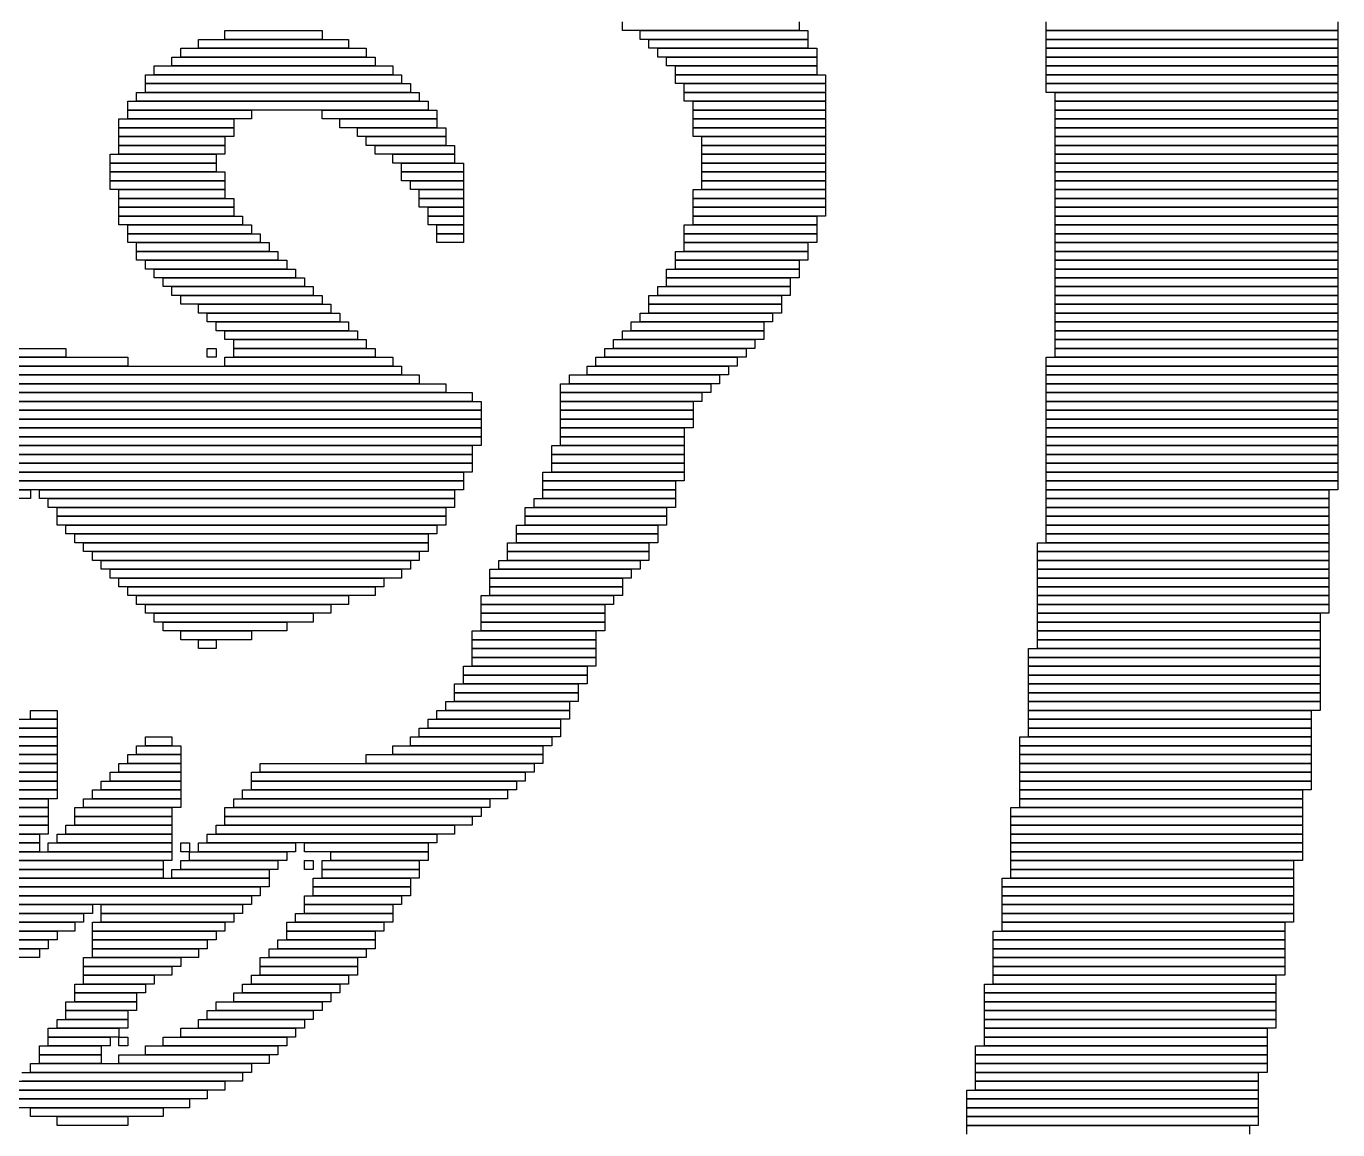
# Model space of a CAD drawing. Extents: x 24 to 1007, y 0 to 1020.
# Drawn here: x 858.5 to 1007, y 410.5 to 535.5 of the extents above; entities that cross this region are included whole.
import ezdxf

# ---------------------------------------------------------------- set-up
doc = ezdxf.new("R2010")
doc.units = 0

msp = doc.modelspace()

# ---------------------------------------------------------------- linework, layer by layer
for p, q in [((881, 535), (892, 535)), ((881, 534), (881, 535)), ((892, 535), (892, 534)), ((926, 535), (926, 536)), ((946, 535), (926, 535)), ((928, 535), (947, 535)), ((928, 534), (928, 535)), ((946, 536), (946, 535)), ((947, 535), (947, 534)), ((974, 535), (974, 536)), ((1007, 535), (974, 535)), ((974, 535), (1007, 535)), ((974, 534), (974, 535)), ((1007, 536), (1007, 535)), ((1007, 535), (1007, 534)), ((878, 534), (895, 534)), ((878, 533), (878, 534)), ((892, 534), (881, 534)), ((895, 534), (895, 533)), ((947, 534), (928, 534)), ((929, 534), (947, 534)), ((929, 533), (929, 534)), ((947, 534), (947, 533)), ((1007, 534), (974, 534)), ((974, 534), (1007, 534)), ((974, 533), (974, 534)), ((1007, 534), (1007, 533)), ((875, 532), (898, 532)), ((875, 531), (875, 532)), ((876, 533), (897, 533)), ((876, 532), (876, 533)), ((897, 532), (876, 532)), ((895, 533), (878, 533)), ((897, 533), (897, 532)), ((898, 532), (898, 531)), ((947, 533), (929, 533)), ((930, 533), (948, 533)), ((930, 532), (930, 533)), ((948, 532), (930, 532)), ((931, 532), (948, 532)), ((931, 531), (931, 532)), ((948, 533), (948, 532)), ((948, 532), (948, 531)), ((1007, 533), (974, 533)), ((974, 533), (1007, 533)), ((974, 532), (974, 533)), ((1007, 532), (974, 532)), ((974, 532), (1007, 532)), ((974, 531), (974, 532)), ((1007, 533), (1007, 532)), ((1007, 532), (1007, 531)), ((873, 531), (900, 531)), ((873, 530), (873, 531)), ((898, 531), (875, 531)), ((900, 531), (900, 530)), ((948, 531), (931, 531)), ((932, 531), (948, 531)), ((932, 530), (932, 531)), ((948, 531), (948, 530)), ((1007, 531), (974, 531)), ((974, 531), (1007, 531)), ((974, 530), (974, 531)), ((1007, 531), (1007, 530)), ((872, 530), (901, 530)), ((872, 529), (872, 530)), ((901, 529), (872, 529)), ((872, 529), (902, 529)), ((872, 528), (872, 529)), ((900, 530), (873, 530)), ((901, 530), (901, 529)), ((902, 529), (902, 528)), ((948, 530), (932, 530)), ((932, 530), (949, 530)), ((932, 529), (932, 530)), ((949, 529), (932, 529)), ((933, 529), (949, 529)), ((933, 528), (933, 529)), ((949, 530), (949, 529)), ((949, 529), (949, 528)), ((1007, 530), (974, 530)), ((974, 530), (1007, 530)), ((974, 529), (974, 530)), ((1007, 529), (974, 529)), ((974, 529), (1007, 529)), ((974, 528), (974, 529)), ((1007, 530), (1007, 529)), ((1007, 529), (1007, 528)), ((871, 528), (903, 528)), ((871, 527), (871, 528)), ((902, 528), (872, 528)), ((903, 528), (903, 527)), ((949, 528), (933, 528)), ((933, 528), (949, 528)), ((933, 527), (933, 528)), ((949, 528), (949, 527)), ((1007, 528), (974, 528)), ((975, 528), (1007, 528)), ((975, 527), (975, 528)), ((1007, 528), (1007, 527)), ((870, 527), (904, 527)), ((870, 526), (870, 527)), ((904, 526), (870, 526)), ((870, 526), (884, 526)), ((870, 525), (870, 526)), ((903, 527), (871, 527)), ((884, 526), (884, 525)), ((892, 526), (905, 526)), ((892, 525), (892, 526)), ((904, 527), (904, 526)), ((905, 526), (905, 525)), ((949, 527), (933, 527)), ((934, 527), (949, 527)), ((934, 526), (934, 527)), ((949, 526), (934, 526)), ((934, 526), (949, 526)), ((934, 525), (934, 526)), ((949, 527), (949, 526)), ((949, 526), (949, 525)), ((1007, 527), (975, 527)), ((975, 527), (1007, 527)), ((975, 526), (975, 527)), ((1007, 526), (975, 526)), ((975, 526), (1007, 526)), ((975, 525), (975, 526)), ((1007, 527), (1007, 526)), ((1007, 526), (1007, 525)), ((869, 525), (882, 525)), ((869, 524), (869, 525)), ((884, 525), (870, 525)), ((882, 525), (882, 524)), ((905, 525), (892, 525)), ((894, 525), (905, 525)), ((894, 524), (894, 525)), ((905, 525), (905, 524)), ((949, 525), (934, 525)), ((934, 525), (949, 525)), ((934, 524), (934, 525)), ((949, 525), (949, 524)), ((1007, 525), (975, 525)), ((975, 525), (1007, 525)), ((975, 524), (975, 525)), ((1007, 525), (1007, 524)), ((882, 524), (869, 524)), ((869, 524), (882, 524)), ((869, 523), (869, 524)), ((882, 523), (869, 523)), ((869, 523), (881, 523)), ((869, 522), (869, 523)), ((881, 523), (881, 522)), ((882, 524), (882, 523)), ((905, 524), (894, 524)), ((896, 524), (906, 524)), ((896, 523), (896, 524)), ((906, 523), (896, 523)), ((897, 523), (906, 523)), ((897, 522), (897, 523)), ((906, 524), (906, 523)), ((906, 523), (906, 522)), ((949, 524), (934, 524)), ((934, 524), (949, 524)), ((934, 523), (934, 524)), ((949, 523), (934, 523)), ((935, 523), (949, 523)), ((935, 522), (935, 523)), ((949, 524), (949, 523)), ((949, 523), (949, 522)), ((1007, 524), (975, 524)), ((975, 524), (1007, 524)), ((975, 523), (975, 524)), ((1007, 523), (975, 523)), ((975, 523), (1007, 523)), ((975, 522), (975, 523)), ((1007, 524), (1007, 523)), ((1007, 523), (1007, 522)), ((881, 522), (869, 522)), ((869, 522), (881, 522)), ((869, 521), (869, 522)), ((881, 522), (881, 521)), ((906, 522), (897, 522)), ((898, 522), (907, 522)), ((898, 521), (898, 522)), ((907, 522), (907, 521)), ((949, 522), (935, 522)), ((935, 522), (949, 522)), ((935, 521), (935, 522)), ((949, 522), (949, 521)), ((1007, 522), (975, 522)), ((975, 522), (1007, 522)), ((975, 521), (975, 522)), ((1007, 522), (1007, 521)), ((868, 521), (880, 521)), ((868, 520), (868, 521)), ((880, 520), (868, 520)), ((868, 520), (880, 520)), ((868, 519), (868, 520)), ((881, 521), (869, 521)), ((880, 521), (880, 520)), ((880, 520), (880, 519)), ((907, 521), (898, 521)), ((900, 521), (907, 521)), ((900, 520), (900, 521)), ((907, 520), (900, 520)), ((901, 520), (908, 520)), ((901, 519), (901, 520)), ((907, 521), (907, 520)), ((908, 520), (908, 519)), ((949, 521), (935, 521)), ((935, 521), (949, 521)), ((935, 520), (935, 521)), ((949, 520), (935, 520)), ((935, 520), (949, 520)), ((935, 519), (935, 520)), ((949, 521), (949, 520)), ((949, 520), (949, 519)), ((1007, 521), (975, 521)), ((975, 521), (1007, 521)), ((975, 520), (975, 521)), ((1007, 520), (975, 520)), ((975, 520), (1007, 520)), ((975, 519), (975, 520)), ((1007, 521), (1007, 520)), ((1007, 520), (1007, 519)), ((880, 519), (868, 519)), ((868, 519), (881, 519)), ((868, 518), (868, 519)), ((881, 519), (881, 518)), ((908, 519), (901, 519)), ((901, 519), (908, 519)), ((901, 518), (901, 519)), ((908, 519), (908, 518)), ((949, 519), (935, 519)), ((935, 519), (949, 519)), ((935, 518), (935, 519)), ((949, 519), (949, 518)), ((1007, 519), (975, 519)), ((975, 519), (1007, 519)), ((975, 518), (975, 519)), ((1007, 519), (1007, 518)), ((881, 518), (868, 518)), ((868, 518), (881, 518)), ((868, 517), (868, 518)), ((881, 517), (868, 517)), ((869, 517), (881, 517)), ((869, 516), (869, 517)), ((881, 518), (881, 517)), ((881, 517), (881, 516)), ((908, 518), (901, 518)), ((902, 518), (908, 518)), ((902, 517), (902, 518)), ((908, 517), (902, 517)), ((903, 517), (908, 517)), ((903, 516), (903, 517)), ((908, 518), (908, 517)), ((908, 517), (908, 516)), ((934, 517), (949, 517)), ((934, 516), (934, 517)), ((949, 518), (935, 518)), ((935, 518), (949, 518)), ((935, 517), (935, 518)), ((949, 517), (935, 517)), ((949, 518), (949, 517)), ((949, 517), (949, 516)), ((1007, 518), (975, 518)), ((975, 518), (1007, 518)), ((975, 517), (975, 518)), ((1007, 517), (975, 517)), ((975, 517), (1007, 517)), ((975, 516), (975, 517)), ((1007, 518), (1007, 517)), ((1007, 517), (1007, 516)), ((881, 516), (869, 516)), ((869, 516), (882, 516)), ((869, 515), (869, 516)), ((882, 516), (882, 515)), ((908, 516), (903, 516)), ((903, 516), (908, 516)), ((903, 515), (903, 516)), ((908, 516), (908, 515)), ((949, 516), (934, 516)), ((934, 516), (949, 516)), ((934, 515), (934, 516)), ((949, 516), (949, 515)), ((1007, 516), (975, 516)), ((975, 516), (1007, 516)), ((975, 515), (975, 516)), ((1007, 516), (1007, 515)), ((882, 515), (869, 515)), ((869, 515), (882, 515)), ((869, 514), (869, 515)), ((882, 514), (869, 514)), ((869, 514), (883, 514)), ((869, 513), (869, 514)), ((882, 515), (882, 514)), ((883, 514), (883, 513)), ((908, 515), (903, 515)), ((904, 515), (908, 515)), ((904, 514), (904, 515)), ((908, 514), (904, 514)), ((904, 514), (908, 514)), ((904, 513), (904, 514)), ((908, 515), (908, 514)), ((908, 514), (908, 513)), ((949, 515), (934, 515)), ((934, 515), (949, 515)), ((934, 514), (934, 515)), ((949, 514), (934, 514)), ((934, 514), (948, 514)), ((934, 513), (934, 514)), ((948, 514), (948, 513)), ((949, 515), (949, 514)), ((1007, 515), (975, 515)), ((975, 515), (1007, 515)), ((975, 514), (975, 515)), ((1007, 514), (975, 514)), ((975, 514), (1007, 514)), ((975, 513), (975, 514)), ((1007, 515), (1007, 514)), ((1007, 514), (1007, 513)), ((883, 513), (869, 513)), ((870, 513), (884, 513)), ((870, 512), (870, 513)), ((884, 513), (884, 512)), ((908, 513), (904, 513)), ((905, 513), (908, 513)), ((905, 512), (905, 513)), ((908, 513), (908, 512)), ((933, 513), (948, 513)), ((933, 512), (933, 513)), ((948, 513), (934, 513)), ((948, 513), (948, 512)), ((1007, 513), (975, 513)), ((975, 513), (1007, 513)), ((975, 512), (975, 513)), ((1007, 513), (1007, 512)), ((884, 512), (870, 512)), ((870, 512), (885, 512)), ((870, 511), (870, 512)), ((885, 511), (870, 511)), ((871, 511), (886, 511)), ((871, 510), (871, 511)), ((885, 512), (885, 511)), ((886, 511), (886, 510)), ((908, 512), (905, 512)), ((905, 512), (908, 512)), ((905, 511), (905, 512)), ((908, 511), (905, 511)), ((908, 512), (908, 511)), ((948, 512), (933, 512)), ((933, 512), (948, 512)), ((933, 511), (933, 512)), ((948, 511), (933, 511)), ((933, 511), (947, 511)), ((933, 510), (933, 511)), ((947, 511), (947, 510)), ((948, 512), (948, 511)), ((1007, 512), (975, 512)), ((975, 512), (1007, 512)), ((975, 511), (975, 512)), ((1007, 511), (975, 511)), ((975, 511), (1007, 511)), ((975, 510), (975, 511)), ((1007, 512), (1007, 511)), ((1007, 511), (1007, 510)), ((886, 510), (871, 510)), ((871, 510), (887, 510)), ((871, 509), (871, 510)), ((887, 510), (887, 509)), ((932, 510), (947, 510)), ((932, 509), (932, 510)), ((947, 510), (933, 510)), ((947, 510), (947, 509)), ((1007, 510), (975, 510)), ((975, 510), (1007, 510)), ((975, 509), (975, 510)), ((1007, 510), (1007, 509)), ((887, 509), (871, 509)), ((872, 509), (888, 509)), ((872, 508), (872, 509)), ((888, 508), (872, 508)), ((873, 508), (889, 508)), ((873, 507), (873, 508)), ((888, 509), (888, 508)), ((889, 508), (889, 507)), ((931, 508), (946, 508)), ((931, 507), (931, 508)), ((947, 509), (932, 509)), ((932, 509), (946, 509)), ((932, 508), (932, 509)), ((946, 508), (932, 508)), ((946, 509), (946, 508)), ((946, 508), (946, 507)), ((1007, 509), (975, 509)), ((975, 509), (1007, 509)), ((975, 508), (975, 509)), ((1007, 508), (975, 508)), ((975, 508), (1007, 508)), ((975, 507), (975, 508)), ((1007, 509), (1007, 508)), ((1007, 508), (1007, 507)), ((889, 507), (873, 507)), ((874, 507), (890, 507)), ((874, 506), (874, 507)), ((890, 507), (890, 506)), ((946, 507), (931, 507)), ((931, 507), (945, 507)), ((931, 506), (931, 507)), ((945, 507), (945, 506)), ((1007, 507), (975, 507)), ((975, 507), (1007, 507)), ((975, 506), (975, 507)), ((1007, 507), (1007, 506)), ((890, 506), (874, 506)), ((875, 506), (891, 506)), ((875, 505), (875, 506)), ((891, 505), (875, 505)), ((876, 505), (892, 505)), ((876, 504), (876, 505)), ((891, 506), (891, 505)), ((892, 505), (892, 504)), ((929, 505), (944, 505)), ((929, 504), (929, 505)), ((930, 506), (945, 506)), ((930, 505), (930, 506)), ((945, 505), (930, 505)), ((945, 506), (931, 506)), ((944, 505), (944, 504)), ((945, 506), (945, 505)), ((1007, 506), (975, 506)), ((975, 506), (1007, 506)), ((975, 505), (975, 506)), ((1007, 505), (975, 505)), ((975, 505), (1007, 505)), ((975, 504), (975, 505)), ((1007, 506), (1007, 505)), ((1007, 505), (1007, 504)), ((892, 504), (876, 504)), ((878, 504), (893, 504)), ((878, 503), (878, 504)), ((893, 504), (893, 503)), ((944, 504), (929, 504)), ((929, 504), (944, 504)), ((929, 503), (929, 504)), ((944, 504), (944, 503)), ((1007, 504), (975, 504)), ((975, 504), (1007, 504)), ((975, 503), (975, 504)), ((1007, 504), (1007, 503)), ((893, 503), (878, 503)), ((879, 503), (894, 503)), ((879, 502), (879, 503)), ((894, 502), (879, 502)), ((880, 502), (895, 502)), ((880, 501), (880, 502)), ((894, 503), (894, 502)), ((895, 502), (895, 501)), ((927, 502), (942, 502)), ((927, 501), (927, 502)), ((928, 503), (943, 503)), ((928, 502), (928, 503)), ((943, 502), (928, 502)), ((944, 503), (929, 503)), ((942, 502), (942, 501)), ((943, 503), (943, 502)), ((1007, 503), (975, 503)), ((975, 503), (1007, 503)), ((975, 502), (975, 503)), ((1007, 502), (975, 502)), ((975, 502), (1007, 502)), ((975, 501), (975, 502)), ((1007, 503), (1007, 502)), ((1007, 502), (1007, 501)), ((895, 501), (880, 501)), ((881, 501), (896, 501)), ((881, 500), (881, 501)), ((896, 501), (896, 500)), ((926, 501), (942, 501)), ((926, 500), (926, 501)), ((942, 501), (927, 501)), ((942, 501), (942, 500)), ((1007, 501), (975, 501)), ((975, 501), (1007, 501)), ((975, 500), (975, 501)), ((1007, 501), (1007, 500)), ((791, 499), (863, 499)), ((863, 499), (863, 498)), ((879, 499), (880, 499)), ((879, 498), (879, 499)), ((880, 499), (880, 498)), ((896, 500), (881, 500)), ((882, 500), (897, 500)), ((882, 499), (882, 500)), ((897, 499), (882, 499)), ((882, 499), (898, 499)), ((882, 498), (882, 499)), ((897, 500), (897, 499)), ((898, 499), (898, 498)), ((924, 499), (940, 499)), ((924, 498), (924, 499)), ((925, 500), (941, 500)), ((925, 499), (925, 500)), ((941, 499), (925, 499)), ((942, 500), (926, 500)), ((940, 499), (940, 498)), ((941, 500), (941, 499)), ((1007, 500), (975, 500)), ((975, 500), (1007, 500)), ((975, 499), (975, 500)), ((1007, 499), (975, 499)), ((975, 499), (1007, 499)), ((975, 498), (975, 499)), ((1007, 500), (1007, 499)), ((1007, 499), (1007, 498)), ((863, 498), (791, 498)), ((793, 498), (870, 498)), ((870, 498), (870, 497)), ((880, 498), (879, 498)), ((881, 498), (900, 498)), ((881, 497), (881, 498)), ((898, 498), (882, 498)), ((900, 498), (900, 497)), ((923, 498), (939, 498)), ((923, 497), (923, 498)), ((940, 498), (924, 498)), ((939, 498), (939, 497)), ((974, 498), (1007, 498)), ((974, 497), (974, 498)), ((1007, 498), (975, 498)), ((1007, 498), (1007, 497)), ((870, 497), (793, 497)), ((795, 497), (901, 497)), ((901, 496), (795, 496)), ((797, 496), (903, 496)), ((900, 497), (881, 497)), ((901, 497), (901, 496)), ((903, 496), (903, 495)), ((920, 496), (937, 496)), ((920, 495), (920, 496)), ((922, 497), (938, 497)), ((922, 496), (922, 497)), ((938, 496), (922, 496)), ((939, 497), (923, 497)), ((937, 496), (937, 495)), ((938, 497), (938, 496)), ((1007, 497), (974, 497)), ((974, 497), (1007, 497)), ((974, 496), (974, 497)), ((1007, 496), (974, 496)), ((974, 496), (1007, 496)), ((974, 495), (974, 496)), ((1007, 497), (1007, 496)), ((1007, 496), (1007, 495)), ((903, 495), (797, 495)), ((799, 495), (906, 495)), ((906, 495), (906, 494)), ((919, 495), (936, 495)), ((919, 494), (919, 495)), ((937, 495), (920, 495)), ((936, 495), (936, 494)), ((1007, 495), (974, 495)), ((974, 495), (1007, 495)), ((974, 494), (974, 495)), ((1007, 495), (1007, 494)), ((906, 494), (799, 494)), ((801, 494), (909, 494)), ((909, 494), (909, 493)), ((936, 494), (919, 494)), ((919, 494), (935, 494)), ((919, 493), (919, 494)), ((935, 494), (935, 493)), ((1007, 494), (974, 494)), ((974, 494), (1007, 494)), ((974, 493), (974, 494)), ((1007, 494), (1007, 493)), ((909, 493), (801, 493)), ((803, 493), (910, 493)), ((910, 492), (803, 492)), ((805, 492), (910, 492)), ((910, 493), (910, 492)), ((910, 492), (910, 491)), ((935, 493), (919, 493)), ((919, 493), (934, 493)), ((919, 492), (919, 493)), ((934, 492), (919, 492)), ((919, 492), (934, 492)), ((919, 491), (919, 492)), ((934, 493), (934, 492)), ((934, 492), (934, 491)), ((1007, 493), (974, 493)), ((974, 493), (1007, 493)), ((974, 492), (974, 493)), ((1007, 492), (974, 492)), ((974, 492), (1007, 492)), ((974, 491), (974, 492)), ((1007, 493), (1007, 492)), ((1007, 492), (1007, 491)), ((910, 491), (805, 491)), ((807, 491), (910, 491)), ((910, 491), (910, 490)), ((934, 491), (919, 491)), ((919, 491), (934, 491)), ((919, 490), (919, 491)), ((934, 491), (934, 490)), ((1007, 491), (974, 491)), ((974, 491), (1007, 491)), ((974, 490), (974, 491)), ((1007, 491), (1007, 490)), ((910, 490), (807, 490)), ((809, 490), (910, 490)), ((910, 489), (809, 489)), ((811, 489), (910, 489)), ((910, 490), (910, 489)), ((910, 489), (910, 488)), ((934, 490), (919, 490)), ((919, 490), (933, 490)), ((919, 489), (919, 490)), ((933, 489), (919, 489)), ((919, 489), (933, 489)), ((919, 488), (919, 489)), ((933, 490), (933, 489)), ((933, 489), (933, 488)), ((1007, 490), (974, 490)), ((974, 490), (1007, 490)), ((974, 489), (974, 490)), ((1007, 489), (974, 489)), ((974, 489), (1007, 489)), ((974, 488), (974, 489)), ((1007, 490), (1007, 489)), ((1007, 489), (1007, 488)), ((910, 488), (811, 488)), ((813, 488), (909, 488)), ((909, 488), (909, 487)), ((918, 488), (933, 488)), ((918, 487), (918, 488)), ((933, 488), (919, 488)), ((933, 488), (933, 487)), ((1007, 488), (974, 488)), ((974, 488), (1007, 488)), ((974, 487), (974, 488)), ((1007, 488), (1007, 487)), ((909, 487), (813, 487)), ((815, 487), (909, 487)), ((909, 486), (815, 486)), ((818, 486), (909, 486)), ((909, 487), (909, 486)), ((909, 486), (909, 485)), ((933, 487), (918, 487)), ((918, 487), (933, 487)), ((918, 486), (918, 487)), ((933, 486), (918, 486)), ((918, 486), (933, 486)), ((918, 485), (918, 486)), ((933, 487), (933, 486)), ((933, 486), (933, 485)), ((1007, 487), (974, 487)), ((974, 487), (1007, 487)), ((974, 486), (974, 487)), ((1007, 486), (974, 486)), ((974, 486), (1007, 486)), ((974, 485), (974, 486)), ((1007, 487), (1007, 486)), ((1007, 486), (1007, 485)), ((909, 485), (818, 485)), ((820, 485), (908, 485)), ((908, 485), (908, 484)), ((917, 485), (933, 485)), ((917, 484), (917, 485)), ((933, 485), (918, 485)), ((933, 485), (933, 484)), ((1007, 485), (974, 485)), ((974, 485), (1007, 485)), ((974, 484), (974, 485)), ((1007, 485), (1007, 484)), ((908, 484), (820, 484)), ((822, 484), (908, 484)), ((908, 483), (822, 483)), ((825, 483), (859, 483)), ((859, 483), (859, 482)), ((860, 483), (907, 483)), ((860, 482), (860, 483)), ((907, 483), (907, 482)), ((908, 484), (908, 483)), ((933, 484), (917, 484)), ((917, 484), (932, 484)), ((917, 483), (917, 484)), ((932, 483), (917, 483)), ((917, 483), (932, 483)), ((917, 482), (917, 483)), ((932, 484), (932, 483)), ((932, 483), (932, 482)), ((1007, 484), (974, 484)), ((974, 484), (1007, 484)), ((974, 483), (974, 484)), ((1007, 483), (974, 483)), ((974, 483), (1006, 483)), ((974, 482), (974, 483)), ((1006, 483), (1006, 482)), ((1007, 484), (1007, 483)), ((859, 482), (825, 482)), ((907, 482), (860, 482)), ((861, 482), (907, 482)), ((861, 481), (861, 482)), ((907, 482), (907, 481)), ((916, 482), (932, 482)), ((916, 481), (916, 482)), ((932, 482), (917, 482)), ((932, 482), (932, 481)), ((1006, 482), (974, 482)), ((974, 482), (1006, 482)), ((974, 481), (974, 482)), ((1006, 482), (1006, 481)), ((907, 481), (861, 481)), ((862, 481), (906, 481)), ((862, 480), (862, 481)), ((906, 480), (862, 480)), ((862, 480), (906, 480)), ((862, 479), (862, 480)), ((906, 481), (906, 480)), ((906, 480), (906, 479)), ((915, 481), (931, 481)), ((915, 480), (915, 481)), ((931, 480), (915, 480)), ((915, 480), (931, 480)), ((915, 479), (915, 480)), ((932, 481), (916, 481)), ((931, 481), (931, 480)), ((931, 480), (931, 479)), ((1006, 481), (974, 481)), ((974, 481), (1006, 481)), ((974, 480), (974, 481)), ((1006, 480), (974, 480)), ((974, 480), (1006, 480)), ((974, 479), (974, 480)), ((1006, 481), (1006, 480)), ((1006, 480), (1006, 479)), ((906, 479), (862, 479)), ((863, 479), (905, 479)), ((863, 478), (863, 479)), ((905, 479), (905, 478)), ((914, 479), (930, 479)), ((914, 478), (914, 479)), ((931, 479), (915, 479)), ((930, 479), (930, 478)), ((1006, 479), (974, 479)), ((974, 479), (1006, 479)), ((974, 478), (974, 479)), ((1006, 479), (1006, 478)), ((905, 478), (863, 478)), ((864, 478), (904, 478)), ((864, 477), (864, 478)), ((904, 477), (864, 477)), ((865, 477), (904, 477)), ((865, 476), (865, 477)), ((904, 478), (904, 477)), ((904, 477), (904, 476)), ((913, 477), (929, 477)), ((913, 476), (913, 477)), ((930, 478), (914, 478)), ((914, 478), (930, 478)), ((914, 477), (914, 478)), ((930, 477), (914, 477)), ((929, 477), (929, 476)), ((930, 478), (930, 477)), ((973, 477), (1006, 477)), ((973, 476), (973, 477)), ((1006, 478), (974, 478)), ((974, 478), (1006, 478)), ((974, 477), (974, 478)), ((1006, 477), (974, 477)), ((1006, 478), (1006, 477)), ((1006, 477), (1006, 476)), ((904, 476), (865, 476)), ((866, 476), (903, 476)), ((866, 475), (866, 476)), ((903, 476), (903, 475)), ((929, 476), (913, 476)), ((913, 476), (929, 476)), ((913, 475), (913, 476)), ((929, 476), (929, 475)), ((1006, 476), (973, 476)), ((973, 476), (1006, 476)), ((973, 475), (973, 476)), ((1006, 476), (1006, 475)), ((903, 475), (866, 475)), ((867, 475), (902, 475)), ((867, 474), (867, 475)), ((902, 474), (867, 474)), ((868, 474), (901, 474)), ((868, 473), (868, 474)), ((901, 474), (901, 473)), ((902, 475), (902, 474)), ((911, 474), (927, 474)), ((911, 473), (911, 474)), ((912, 475), (928, 475)), ((912, 474), (912, 475)), ((928, 474), (912, 474)), ((929, 475), (913, 475)), ((927, 474), (927, 473)), ((928, 475), (928, 474)), ((1006, 475), (973, 475)), ((973, 475), (1006, 475)), ((973, 474), (973, 475)), ((1006, 474), (973, 474)), ((973, 474), (1006, 474)), ((973, 473), (973, 474)), ((1006, 475), (1006, 474)), ((1006, 474), (1006, 473)), ((901, 473), (868, 473)), ((869, 473), (899, 473)), ((869, 472), (869, 473)), ((899, 473), (899, 472)), ((927, 473), (911, 473)), ((911, 473), (926, 473)), ((911, 472), (911, 473)), ((926, 473), (926, 472)), ((1006, 473), (973, 473)), ((973, 473), (1006, 473)), ((973, 472), (973, 473)), ((1006, 473), (1006, 472)), ((899, 472), (869, 472)), ((870, 472), (898, 472)), ((870, 471), (870, 472)), ((898, 471), (870, 471)), ((871, 471), (895, 471)), ((871, 470), (871, 471)), ((895, 471), (895, 470)), ((898, 472), (898, 471)), ((910, 471), (925, 471)), ((910, 470), (910, 471)), ((926, 472), (911, 472)), ((911, 472), (926, 472)), ((911, 471), (911, 472)), ((926, 471), (911, 471)), ((925, 471), (925, 470)), ((926, 472), (926, 471)), ((1006, 472), (973, 472)), ((973, 472), (1006, 472)), ((973, 471), (973, 472)), ((1006, 471), (973, 471)), ((973, 471), (1006, 471)), ((973, 470), (973, 471)), ((1006, 472), (1006, 471)), ((1006, 471), (1006, 470)), ((895, 470), (871, 470)), ((872, 470), (893, 470)), ((872, 469), (872, 470)), ((893, 470), (893, 469)), ((925, 470), (910, 470)), ((910, 470), (924, 470)), ((910, 469), (910, 470)), ((924, 470), (924, 469)), ((1006, 470), (973, 470)), ((973, 470), (1006, 470)), ((973, 469), (973, 470)), ((1006, 470), (1006, 469)), ((893, 469), (872, 469)), ((873, 469), (891, 469)), ((873, 468), (873, 469)), ((891, 468), (873, 468)), ((874, 468), (888, 468)), ((874, 467), (874, 468)), ((888, 468), (888, 467)), ((891, 469), (891, 468)), ((924, 469), (910, 469)), ((910, 469), (924, 469)), ((910, 468), (910, 469)), ((924, 468), (910, 468)), ((910, 468), (924, 468)), ((910, 467), (910, 468)), ((924, 469), (924, 468)), ((924, 468), (924, 467)), ((1006, 469), (973, 469)), ((973, 469), (1005, 469)), ((973, 468), (973, 469)), ((1005, 468), (973, 468)), ((973, 468), (1005, 468)), ((973, 467), (973, 468)), ((1005, 469), (1005, 468)), ((1005, 468), (1005, 467)), ((888, 467), (874, 467)), ((876, 467), (884, 467)), ((876, 466), (876, 467)), ((884, 467), (884, 466)), ((909, 467), (923, 467)), ((909, 466), (909, 467)), ((924, 467), (910, 467)), ((923, 467), (923, 466)), ((1005, 467), (973, 467)), ((973, 467), (1005, 467)), ((973, 466), (973, 467)), ((1005, 467), (1005, 466)), ((884, 466), (876, 466)), ((878, 466), (880, 466)), ((878, 465), (878, 466)), ((880, 465), (878, 465)), ((880, 466), (880, 465)), ((923, 466), (909, 466)), ((909, 466), (923, 466)), ((909, 465), (909, 466)), ((923, 465), (909, 465)), ((909, 465), (923, 465)), ((909, 464), (909, 465)), ((923, 466), (923, 465)), ((923, 465), (923, 464)), ((972, 465), (1005, 465)), ((972, 464), (972, 465)), ((1005, 466), (973, 466)), ((973, 466), (1005, 466)), ((973, 465), (973, 466)), ((1005, 465), (973, 465)), ((1005, 466), (1005, 465)), ((1005, 465), (1005, 464)), ((923, 464), (909, 464)), ((909, 464), (923, 464)), ((909, 463), (909, 464)), ((923, 464), (923, 463)), ((1005, 464), (972, 464)), ((972, 464), (1005, 464)), ((972, 463), (972, 464)), ((1005, 464), (1005, 463)), ((908, 463), (922, 463)), ((908, 462), (908, 463)), ((922, 462), (908, 462)), ((908, 462), (922, 462)), ((908, 461), (908, 462)), ((923, 463), (909, 463)), ((922, 463), (922, 462)), ((922, 462), (922, 461)), ((1005, 463), (972, 463)), ((972, 463), (1005, 463)), ((972, 462), (972, 463)), ((1005, 462), (972, 462)), ((972, 462), (1005, 462)), ((972, 461), (972, 462)), ((1005, 463), (1005, 462)), ((1005, 462), (1005, 461)), ((907, 461), (921, 461)), ((907, 460), (907, 461)), ((922, 461), (908, 461)), ((921, 461), (921, 460)), ((1005, 461), (972, 461)), ((972, 461), (1005, 461)), ((972, 460), (972, 461)), ((1005, 461), (1005, 460)), ((906, 459), (920, 459)), ((906, 458), (906, 459)), ((921, 460), (907, 460)), ((907, 460), (921, 460)), ((907, 459), (907, 460)), ((921, 459), (907, 459)), ((920, 459), (920, 458)), ((921, 460), (921, 459)), ((1005, 460), (972, 460)), ((972, 460), (1005, 460)), ((972, 459), (972, 460)), ((1005, 459), (972, 459)), ((972, 459), (1005, 459)), ((972, 458), (972, 459)), ((1005, 460), (1005, 459)), ((1005, 459), (1005, 458)), ((859, 458), (862, 458)), ((859, 457), (859, 458)), ((862, 458), (862, 457)), ((905, 458), (920, 458)), ((905, 457), (905, 458)), ((920, 458), (906, 458)), ((920, 458), (920, 457)), ((1005, 458), (972, 458)), ((972, 458), (1004, 458)), ((972, 457), (972, 458)), ((1004, 458), (1004, 457)), ((856, 456), (862, 456)), ((857, 457), (862, 457)), ((862, 456), (857, 456)), ((862, 457), (859, 457)), ((862, 457), (862, 456)), ((862, 456), (862, 455)), ((903, 456), (919, 456)), ((903, 455), (903, 456)), ((904, 457), (919, 457)), ((904, 456), (904, 457)), ((919, 456), (904, 456)), ((920, 457), (905, 457)), ((919, 457), (919, 456)), ((919, 456), (919, 455)), ((1004, 457), (972, 457)), ((972, 457), (1004, 457)), ((972, 456), (972, 457)), ((1004, 456), (972, 456)), ((972, 456), (1004, 456)), ((972, 455), (972, 456)), ((1004, 457), (1004, 456)), ((1004, 456), (1004, 455)), ((855, 455), (862, 455)), ((862, 455), (856, 455)), ((862, 455), (862, 454)), ((872, 455), (875, 455)), ((872, 454), (872, 455)), ((875, 455), (875, 454)), ((902, 455), (918, 455)), ((902, 454), (902, 455)), ((919, 455), (903, 455)), ((918, 455), (918, 454)), ((971, 455), (1004, 455)), ((971, 454), (971, 455)), ((1004, 455), (972, 455)), ((1004, 455), (1004, 454)), ((853, 453), (862, 453)), ((854, 454), (862, 454)), ((862, 453), (854, 453)), ((862, 454), (855, 454)), ((862, 454), (862, 453)), ((862, 453), (862, 452)), ((870, 453), (876, 453)), ((870, 452), (870, 453)), ((871, 454), (876, 454)), ((871, 453), (871, 454)), ((876, 453), (871, 453)), ((875, 454), (872, 454)), ((876, 454), (876, 453)), ((876, 453), (876, 452)), ((897, 453), (917, 453)), ((897, 452), (897, 453)), ((900, 454), (917, 454)), ((900, 453), (900, 454)), ((917, 453), (900, 453)), ((918, 454), (902, 454)), ((917, 454), (917, 453)), ((917, 453), (917, 452)), ((1004, 454), (971, 454)), ((971, 454), (1004, 454)), ((971, 453), (971, 454)), ((1004, 453), (971, 453)), ((971, 453), (1004, 453)), ((971, 452), (971, 453)), ((1004, 454), (1004, 453)), ((1004, 453), (1004, 452)), ((852, 452), (862, 452)), ((862, 452), (853, 452)), ((862, 452), (862, 451)), ((869, 452), (876, 452)), ((869, 451), (869, 452)), ((876, 452), (870, 452)), ((876, 452), (876, 451)), ((885, 452), (916, 452)), ((885, 451), (885, 452)), ((917, 452), (897, 452)), ((916, 452), (916, 451)), ((1004, 452), (971, 452)), ((971, 452), (1004, 452)), ((971, 451), (971, 452)), ((1004, 452), (1004, 451)), ((850, 450), (862, 450)), ((851, 451), (862, 451)), ((862, 450), (851, 450)), ((862, 451), (852, 451)), ((862, 451), (862, 450)), ((862, 450), (862, 449)), ((867, 450), (876, 450)), ((867, 449), (867, 450)), ((868, 451), (876, 451)), ((868, 450), (868, 451)), ((876, 450), (868, 450)), ((876, 451), (869, 451)), ((876, 451), (876, 450)), ((876, 450), (876, 449)), ((884, 451), (915, 451)), ((884, 450), (884, 451)), ((915, 450), (884, 450)), ((884, 450), (914, 450)), ((884, 449), (884, 450)), ((916, 451), (885, 451)), ((914, 450), (914, 449)), ((915, 451), (915, 450)), ((1004, 451), (971, 451)), ((971, 451), (1004, 451)), ((971, 450), (971, 451)), ((1004, 450), (971, 450)), ((971, 450), (1004, 450)), ((971, 449), (971, 450)), ((1004, 451), (1004, 450)), ((1004, 450), (1004, 449)), ((862, 449), (850, 449)), ((850, 449), (862, 449)), ((862, 449), (862, 448)), ((866, 449), (876, 449)), ((866, 448), (866, 449)), ((876, 449), (867, 449)), ((876, 449), (876, 448)), ((883, 449), (913, 449)), ((883, 448), (883, 449)), ((914, 449), (884, 449)), ((913, 449), (913, 448)), ((1004, 449), (971, 449)), ((971, 449), (1003, 449)), ((971, 448), (971, 449)), ((1003, 449), (1003, 448)), ((848, 447), (861, 447)), ((849, 448), (861, 448)), ((861, 447), (849, 447)), ((862, 448), (850, 448)), ((861, 448), (861, 447)), ((861, 447), (861, 446)), ((864, 447), (875, 447)), ((864, 446), (864, 447)), ((865, 448), (876, 448)), ((865, 447), (865, 448)), ((876, 447), (865, 447)), ((876, 448), (866, 448)), ((875, 447), (875, 446)), ((876, 448), (876, 447)), ((881, 447), (910, 447)), ((881, 446), (881, 447)), ((882, 448), (911, 448)), ((882, 447), (882, 448)), ((911, 447), (882, 447)), ((913, 448), (883, 448)), ((910, 447), (910, 446)), ((911, 448), (911, 447)), ((970, 447), (1003, 447)), ((970, 446), (970, 447)), ((1003, 448), (971, 448)), ((971, 448), (1003, 448)), ((971, 447), (971, 448)), ((1003, 447), (971, 447)), ((1003, 448), (1003, 447)), ((1003, 447), (1003, 446)), ((847, 446), (861, 446)), ((861, 446), (848, 446)), ((861, 446), (861, 445)), ((875, 446), (864, 446)), ((864, 446), (875, 446)), ((864, 445), (864, 446)), ((875, 446), (875, 445)), ((910, 446), (881, 446)), ((881, 446), (909, 446)), ((881, 445), (881, 446)), ((909, 446), (909, 445)), ((1003, 446), (970, 446)), ((970, 446), (1003, 446)), ((970, 445), (970, 446)), ((1003, 446), (1003, 445)), ((846, 445), (861, 445)), ((861, 445), (847, 445)), ((861, 445), (861, 444)), ((863, 445), (875, 445)), ((863, 444), (863, 445)), ((875, 445), (864, 445)), ((875, 445), (875, 444)), ((880, 445), (907, 445)), ((880, 444), (880, 445)), ((909, 445), (881, 445)), ((907, 445), (907, 444)), ((1003, 445), (970, 445)), ((970, 445), (1003, 445)), ((970, 444), (970, 445)), ((1003, 445), (1003, 444)), ((845, 444), (860, 444)), ((860, 443), (845, 443)), ((845, 443), (860, 443)), ((861, 444), (846, 444)), ((860, 444), (860, 443)), ((860, 443), (860, 442)), ((861, 443), (875, 443)), ((861, 442), (861, 443)), ((862, 444), (875, 444)), ((862, 443), (862, 444)), ((875, 443), (862, 443)), ((875, 444), (863, 444)), ((875, 444), (875, 443)), ((875, 443), (875, 442)), ((876, 443), (877, 443)), ((876, 442), (876, 443)), ((877, 443), (877, 442)), ((878, 443), (889, 443)), ((878, 442), (878, 443)), ((879, 444), (905, 444)), ((879, 443), (879, 444)), ((905, 443), (879, 443)), ((907, 444), (880, 444)), ((889, 443), (889, 442)), ((890, 443), (904, 443)), ((890, 442), (890, 443)), ((904, 443), (904, 442)), ((905, 444), (905, 443)), ((1003, 444), (970, 444)), ((970, 444), (1003, 444)), ((970, 443), (970, 444)), ((1003, 443), (970, 443)), ((970, 443), (1003, 443)), ((970, 442), (970, 443)), ((1003, 444), (1003, 443)), ((1003, 443), (1003, 442)), ((844, 442), (875, 442)), ((860, 442), (845, 442)), ((875, 442), (861, 442)), ((875, 442), (875, 441)), ((877, 442), (876, 442)), ((877, 442), (888, 442)), ((877, 441), (877, 442)), ((889, 442), (878, 442)), ((888, 442), (888, 441)), ((904, 442), (890, 442)), ((893, 442), (904, 442)), ((893, 441), (893, 442)), ((904, 442), (904, 441)), ((1003, 442), (970, 442)), ((970, 442), (1003, 442)), ((970, 441), (970, 442)), ((1003, 442), (1003, 441)), ((842, 440), (874, 440)), ((843, 441), (874, 441)), ((874, 440), (843, 440)), ((875, 441), (844, 441)), ((874, 441), (874, 440)), ((874, 440), (874, 439)), ((875, 440), (886, 440)), ((875, 439), (875, 440)), ((876, 441), (887, 441)), ((876, 440), (876, 441)), ((887, 440), (876, 440)), ((888, 441), (877, 441)), ((886, 440), (886, 439)), ((887, 441), (887, 440)), ((890, 441), (891, 441)), ((890, 440), (890, 441)), ((891, 440), (890, 440)), ((891, 441), (891, 440)), ((892, 441), (903, 441)), ((892, 440), (892, 441)), ((903, 440), (892, 440)), ((892, 440), (903, 440)), ((892, 439), (892, 440)), ((904, 441), (893, 441)), ((903, 441), (903, 440)), ((903, 440), (903, 439)), ((1003, 441), (970, 441)), ((970, 441), (1002, 441)), ((970, 440), (970, 441)), ((1002, 440), (970, 440)), ((970, 440), (1002, 440)), ((970, 439), (970, 440)), ((1002, 441), (1002, 440)), ((1002, 440), (1002, 439)), ((841, 439), (886, 439)), ((874, 439), (842, 439)), ((886, 439), (875, 439)), ((886, 439), (886, 438)), ((891, 439), (902, 439)), ((891, 438), (891, 439)), ((903, 439), (892, 439)), ((902, 439), (902, 438)), ((969, 439), (1002, 439)), ((969, 438), (969, 439)), ((1002, 439), (970, 439)), ((1002, 439), (1002, 438)), ((886, 438), (841, 438)), ((853, 438), (885, 438)), ((885, 437), (853, 437)), ((853, 437), (884, 437)), ((884, 437), (884, 436)), ((885, 438), (885, 437)), ((890, 437), (901, 437)), ((890, 436), (890, 437)), ((902, 438), (891, 438)), ((891, 438), (902, 438)), ((891, 437), (891, 438)), ((902, 437), (891, 437)), ((901, 437), (901, 436)), ((902, 438), (902, 437)), ((1002, 438), (969, 438)), ((969, 438), (1002, 438)), ((969, 437), (969, 438)), ((1002, 437), (969, 437)), ((969, 437), (1002, 437)), ((969, 436), (969, 437)), ((1002, 438), (1002, 437)), ((1002, 437), (1002, 436)), ((852, 436), (866, 436)), ((884, 436), (853, 436)), ((866, 436), (866, 435)), ((867, 436), (883, 436)), ((867, 435), (867, 436)), ((883, 436), (883, 435)), ((901, 436), (890, 436)), ((890, 436), (900, 436)), ((890, 435), (890, 436)), ((900, 436), (900, 435)), ((1002, 436), (969, 436)), ((969, 436), (1002, 436)), ((969, 435), (969, 436)), ((1002, 436), (1002, 435)), ((866, 435), (852, 435)), ((852, 435), (865, 435)), ((865, 434), (852, 434)), ((852, 434), (864, 434)), ((864, 434), (864, 433)), ((865, 435), (865, 434)), ((866, 434), (881, 434)), ((866, 433), (866, 434)), ((883, 435), (867, 435)), ((867, 435), (882, 435)), ((867, 434), (867, 435)), ((882, 434), (867, 434)), ((881, 434), (881, 433)), ((882, 435), (882, 434)), ((888, 434), (899, 434)), ((888, 433), (888, 434)), ((889, 435), (900, 435)), ((889, 434), (889, 435)), ((900, 434), (889, 434)), ((900, 435), (890, 435)), ((899, 434), (899, 433)), ((900, 435), (900, 434)), ((1002, 435), (969, 435)), ((969, 435), (1002, 435)), ((969, 434), (969, 435)), ((1002, 434), (969, 434)), ((969, 434), (1001, 434)), ((969, 433), (969, 434)), ((1001, 434), (1001, 433)), ((1002, 435), (1002, 434)), ((851, 433), (862, 433)), ((864, 433), (852, 433)), ((862, 433), (862, 432)), ((881, 433), (866, 433)), ((866, 433), (880, 433)), ((866, 432), (866, 433)), ((880, 433), (880, 432)), ((899, 433), (888, 433)), ((888, 433), (898, 433)), ((888, 432), (888, 433)), ((898, 433), (898, 432)), ((968, 433), (1001, 433)), ((968, 432), (968, 433)), ((1001, 433), (969, 433)), ((1001, 433), (1001, 432)), ((862, 432), (851, 432)), ((851, 432), (861, 432)), ((861, 431), (851, 431)), ((851, 431), (860, 431)), ((860, 431), (860, 430)), ((861, 432), (861, 431)), ((880, 432), (866, 432)), ((866, 432), (879, 432)), ((866, 431), (866, 432)), ((879, 431), (866, 431)), ((866, 431), (878, 431)), ((866, 430), (866, 431)), ((878, 431), (878, 430)), ((879, 432), (879, 431)), ((886, 431), (897, 431)), ((886, 430), (886, 431)), ((887, 432), (898, 432)), ((887, 431), (887, 432)), ((898, 431), (887, 431)), ((898, 432), (888, 432)), ((897, 431), (897, 430)), ((898, 432), (898, 431)), ((1001, 432), (968, 432)), ((968, 432), (1001, 432)), ((968, 431), (968, 432)), ((1001, 431), (968, 431)), ((968, 431), (1001, 431)), ((968, 430), (968, 431)), ((1001, 432), (1001, 431)), ((1001, 431), (1001, 430)), ((860, 430), (851, 430)), ((865, 430), (876, 430)), ((865, 429), (865, 430)), ((878, 430), (866, 430)), ((876, 430), (876, 429)), ((885, 430), (896, 430)), ((885, 429), (885, 430)), ((897, 430), (886, 430)), ((896, 430), (896, 429)), ((1001, 430), (968, 430)), ((968, 430), (1001, 430)), ((968, 429), (968, 430)), ((1001, 430), (1001, 429)), ((876, 429), (865, 429)), ((865, 429), (875, 429)), ((865, 428), (865, 429)), ((875, 428), (865, 428)), ((865, 428), (873, 428)), ((865, 427), (865, 428)), ((873, 428), (873, 427)), ((875, 429), (875, 428)), ((884, 428), (895, 428)), ((884, 427), (884, 428)), ((896, 429), (885, 429)), ((885, 429), (896, 429)), ((885, 428), (885, 429)), ((896, 428), (885, 428)), ((895, 428), (895, 427)), ((896, 429), (896, 428)), ((1001, 429), (968, 429)), ((968, 429), (1001, 429)), ((968, 428), (968, 429)), ((1001, 428), (968, 428)), ((968, 428), (1000, 428)), ((968, 427), (968, 428)), ((1000, 428), (1000, 427)), ((1001, 429), (1001, 428)), ((864, 427), (872, 427)), ((864, 426), (864, 427)), ((873, 427), (865, 427)), ((872, 427), (872, 426)), ((883, 427), (894, 427)), ((883, 426), (883, 427)), ((895, 427), (884, 427)), ((894, 427), (894, 426)), ((967, 427), (1000, 427)), ((967, 426), (967, 427)), ((1000, 427), (968, 427)), ((1000, 427), (1000, 426)), ((863, 425), (871, 425)), ((863, 424), (863, 425)), ((872, 426), (864, 426)), ((864, 426), (871, 426)), ((864, 425), (864, 426)), ((871, 425), (864, 425)), ((871, 426), (871, 425)), ((871, 425), (871, 424)), ((880, 425), (892, 425)), ((880, 424), (880, 425)), ((882, 426), (893, 426)), ((882, 425), (882, 426)), ((893, 425), (882, 425)), ((894, 426), (883, 426)), ((892, 425), (892, 424)), ((893, 426), (893, 425)), ((1000, 426), (967, 426)), ((967, 426), (1000, 426)), ((967, 425), (967, 426)), ((1000, 425), (967, 425)), ((967, 425), (1000, 425)), ((967, 424), (967, 425)), ((1000, 426), (1000, 425)), ((1000, 425), (1000, 424)), ((871, 424), (863, 424)), ((863, 424), (870, 424)), ((863, 423), (863, 424)), ((870, 424), (870, 423)), ((879, 424), (891, 424)), ((879, 423), (879, 424)), ((892, 424), (880, 424)), ((891, 424), (891, 423)), ((1000, 424), (967, 424)), ((967, 424), (1000, 424)), ((967, 423), (967, 424)), ((1000, 424), (1000, 423)), ((861, 422), (869, 422)), ((861, 421), (861, 422)), ((862, 423), (870, 423)), ((862, 422), (862, 423)), ((870, 422), (862, 422)), ((870, 423), (863, 423)), ((869, 422), (869, 421)), ((870, 423), (870, 422)), ((876, 422), (889, 422)), ((876, 421), (876, 422)), ((878, 423), (890, 423)), ((878, 422), (878, 423)), ((890, 422), (878, 422)), ((891, 423), (879, 423)), ((889, 422), (889, 421)), ((890, 423), (890, 422)), ((1000, 423), (967, 423)), ((967, 423), (1000, 423)), ((967, 422), (967, 423)), ((1000, 422), (967, 422)), ((967, 422), (999, 422)), ((967, 421), (967, 422)), ((999, 422), (999, 421)), ((1000, 423), (1000, 422)), ((869, 421), (861, 421)), ((861, 421), (868, 421)), ((861, 420), (861, 421)), ((868, 421), (868, 420)), ((869, 421), (870, 421)), ((869, 420), (869, 421)), ((870, 421), (870, 420)), ((874, 421), (888, 421)), ((874, 420), (874, 421)), ((889, 421), (876, 421)), ((888, 421), (888, 420)), ((999, 421), (967, 421)), ((967, 421), (999, 421)), ((967, 420), (967, 421)), ((999, 421), (999, 420)), ((860, 420), (867, 420)), ((860, 419), (860, 420)), ((867, 419), (860, 419)), ((860, 419), (867, 419)), ((860, 418), (860, 419)), ((868, 420), (861, 420)), ((867, 420), (867, 419)), ((867, 419), (867, 418)), ((870, 420), (869, 420)), ((869, 419), (886, 419)), ((869, 418), (869, 419)), ((872, 420), (887, 420)), ((872, 419), (872, 420)), ((887, 419), (872, 419)), ((888, 420), (874, 420)), ((886, 419), (886, 418)), ((887, 420), (887, 419)), ((966, 420), (999, 420)), ((966, 419), (966, 420)), ((999, 419), (966, 419)), ((966, 419), (999, 419)), ((966, 418), (966, 419)), ((999, 420), (967, 420)), ((999, 420), (999, 419)), ((999, 419), (999, 418)), ((859, 418), (884, 418)), ((859, 417), (859, 418)), ((867, 418), (860, 418)), ((886, 418), (869, 418)), ((884, 418), (884, 417)), ((999, 418), (966, 418)), ((966, 418), (999, 418)), ((966, 417), (966, 418)), ((999, 418), (999, 417)), ((857, 416), (881, 416)), ((858, 417), (883, 417)), ((883, 416), (858, 416)), ((884, 417), (859, 417)), ((881, 416), (881, 415)), ((883, 417), (883, 416)), ((999, 417), (966, 417)), ((966, 417), (998, 417)), ((966, 416), (966, 417)), ((998, 416), (966, 416)), ((966, 416), (998, 416)), ((966, 415), (966, 416)), ((998, 417), (998, 416)), ((998, 416), (998, 415)), ((881, 415), (857, 415)), ((857, 415), (879, 415)), ((879, 415), (879, 414)), ((965, 415), (998, 415)), ((965, 414), (965, 415)), ((998, 415), (966, 415)), ((998, 415), (998, 414)), ((879, 414), (857, 414)), ((857, 414), (877, 414)), ((877, 413), (857, 413)), ((859, 413), (874, 413)), ((859, 412), (859, 413)), ((874, 413), (874, 412)), ((877, 414), (877, 413)), ((998, 414), (965, 414)), ((965, 414), (998, 414)), ((965, 413), (965, 414)), ((998, 413), (965, 413)), ((965, 413), (998, 413)), ((965, 412), (965, 413)), ((998, 414), (998, 413)), ((998, 413), (998, 412)), ((874, 412), (859, 412)), ((862, 412), (870, 412)), ((862, 411), (862, 412)), ((870, 412), (870, 411)), ((998, 412), (965, 412)), ((965, 412), (998, 412)), ((965, 411), (965, 412)), ((998, 412), (998, 411)), ((870, 411), (862, 411)), ((998, 411), (965, 411)), ((965, 411), (997, 411)), ((965, 410), (965, 411)), ((997, 411), (997, 410))]:
    msp.add_line(p, q)

doc.saveas('drawing.dxf')
